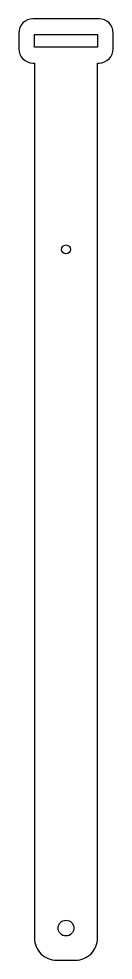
# Model space of a CAD drawing. Header units: millimetres. Extents: x 2476 to 2506, y 1639 to 1937.
import ezdxf

# ---------------------------------------------------------------- set-up
doc = ezdxf.new("R2010")
doc.units = ezdxf.units.MM
doc.layers.add('Layer_0', color=7, linetype='Continuous')

msp = doc.modelspace()

# ---------------------------------------------------------------- linework, layer by layer
msp.add_lwpolyline([(2480.46, 1937.31, 0.414214), (2475.96, 1932.81), (2475.96, 1927.81, 0.414214), (2480.46, 1923.31), (2480.96, 1923.31), (2480.96, 1646.31, 0.414214), (2487.96, 1639.31), (2493.96, 1639.31, 0.414214), (2500.96, 1646.31), (2500.96, 1923.31), (2501.46, 1923.31, 0.414214), (2505.96, 1927.81), (2505.96, 1932.81, 0.414214), (2501.46, 1937.31)], format="xyb", close=True)
msp.add_lwpolyline([(2500.96, 1928.31), (2480.96, 1928.31), (2480.96, 1932.31), (2500.96, 1932.31)], close=True)
at = {"layer": 'Layer_0', "color": 0}
for centre, radius in [((2490.96, 1864.31), 1.4), ((2490.96, 1649.47), 2.5)]:
    msp.add_circle(centre, radius, dxfattribs=at)

doc.saveas('drawing.dxf')
